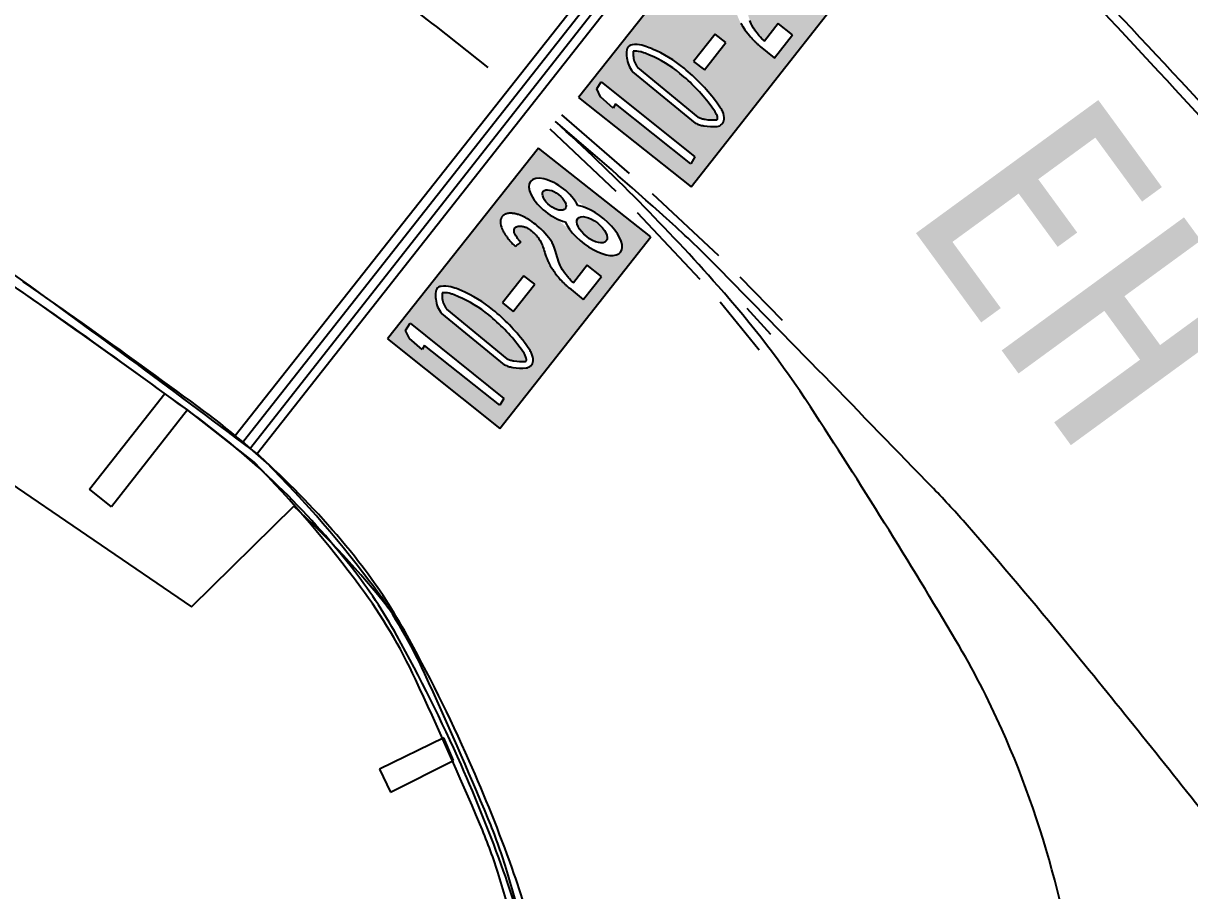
# Model space of a CAD drawing. Header units: millimetres. Extents: x 1358 to 1865, y 706 to 1003.
# Drawn here: x 1771.36 to 1780.82, y 918.16 to 925.2 of the extents above; entities that cross this region are included whole.
import ezdxf
from ezdxf.enums import TextEntityAlignment as Align

# ---------------------------------------------------------------- set-up
doc = ezdxf.new("R2010")
doc.units = ezdxf.units.MM
doc.layers.add('建築', color=7, linetype='Continuous')
doc.styles.add('細明體', font='')
doc.styles.get('細明體').set_extended_font_data('細明體')

msp = doc.modelspace()

# ---------------------------------------------------------------- hatches: boundary and pattern name
at = {"layer": '建築', "ltscale": 1000}
h = msp.add_hatch(color=256, dxfattribs=at)
h.paths.add_polyline_path([(1776.7735, 923.8723), (1777.9977, 925.4285), (1777.0857, 926.146), (1775.8605, 924.5985)])
edge = h.paths.add_edge_path(flags=0)
edge.add_ellipse((1777.2137, 925.7261), major_axis=(0.0891, -0.0701), ratio=0.501182, start_angle=0, end_angle=360)
edge = h.paths.add_edge_path(flags=0)
edge.add_ellipse((1777.5202, 925.4849), major_axis=(0.1159, -0.0912), ratio=0.475938, start_angle=0, end_angle=360)
h.paths.add_polyline_path([(1776.8815, 924.8224), (1777.0555, 925.0435), (1776.9682, 925.1122), (1776.7942, 924.8911)], flags=16)
h.paths.add_polyline_path([(1776.8981, 925.3505), (1776.9041, 925.3551), (1776.9101, 925.3597), (1776.9173, 925.3652), (1776.9208, 925.3679), (1776.9232, 925.3698), (1776.9256, 925.3716), (1776.9292, 925.3743), (1776.9316, 925.3762), (1776.9328, 925.3771), (1776.9376, 925.3808), (1776.94, 925.3826), (1776.9412, 925.3835), (1776.9424, 925.3844), (1776.9422, 925.3862), (1776.9362, 925.3922), (1776.9302, 925.3987), (1776.9257, 925.4039), (1776.9211, 925.4094), (1776.9165, 925.4153), (1776.9118, 925.4215), (1776.9023, 925.4359), (1776.899, 925.4416), (1776.8956, 925.4482), (1776.8939, 925.452), (1776.892, 925.4564), (1776.89, 925.4621), (1776.8875, 925.483), (1776.8883, 925.4872), (1776.8903, 925.4926), (1776.8947, 925.4992), (1776.9005, 925.5053), (1776.9054, 925.5085), (1776.9078, 925.5097), (1776.9128, 925.5117), (1776.9204, 925.5135), (1776.9256, 925.5142), (1776.9308, 925.5145), (1776.9373, 925.5145), (1776.9412, 925.5143), (1776.9452, 925.514), (1776.9505, 925.5134), (1776.9598, 925.5118), (1776.9638, 925.511), (1776.9732, 925.5086), (1776.9786, 925.507), (1776.9841, 925.5052), (1776.991, 925.5019), (1776.9966, 925.4985), (1777.0037, 925.494), (1777.0093, 925.4903), (1777.0136, 925.4874), (1777.0207, 925.4823), (1777.0265, 925.478), (1777.0308, 925.4747), (1777.0351, 925.4712), (1777.0409, 925.4663), (1777.0453, 925.4624), (1777.0497, 925.4584), (1777.0526, 925.4556), (1777.0585, 925.4497), (1777.063, 925.4451), (1777.0675, 925.4401), (1777.0705, 925.4367), (1777.0721, 925.4349), (1777.0782, 925.4274), (1777.0828, 925.4213), (1777.0891, 925.4125), (1777.0987, 925.398), (1777.1019, 925.3925), (1777.1087, 925.3795), (1777.1141, 925.3671), (1777.1179, 925.3572), (1777.1218, 925.3458), (1777.126, 925.3331), (1777.1281, 925.3264), (1777.1323, 925.3128), (1777.1365, 925.2995), (1777.1406, 925.2871), (1777.1465, 925.2701), (1777.1504, 925.2599), (1777.1522, 925.2551), (1777.1541, 925.2505), (1777.1559, 925.246), (1777.1596, 925.2376), (1777.1613, 925.2336), (1777.1631, 925.2297), (1777.1649, 925.2259), (1777.1666, 925.2222), (1777.1701, 925.2152), (1777.1735, 925.2085), (1777.1768, 925.2021), (1777.1818, 925.193), (1777.1884, 925.1816), (1777.1933, 925.1737), (1777.2013, 925.1612), (1777.2108, 925.1472), (1777.2124, 925.145), (1777.2186, 925.1364), (1777.2217, 925.1322), (1777.2356, 925.1144), (1777.2478, 925.0997), (1777.2569, 925.0893), (1777.2629, 925.0826), (1777.2674, 925.0777), (1777.2749, 925.0697), (1777.2808, 925.0635), (1777.2838, 925.0604), (1777.2883, 925.0559), (1777.2927, 925.0514), (1777.2942, 925.0499), (1777.3001, 925.0441), (1777.3045, 925.0399), (1777.3089, 925.0356), (1777.3134, 925.0315), (1777.3178, 925.0274), (1777.3222, 925.0233), (1777.3295, 925.0167), (1777.3324, 925.0141), (1777.3339, 925.0128), (1777.4481, 924.9191), (1777.4494, 924.9192), (1777.4506, 924.9207), (1777.5967, 925.1064), (1777.5967, 925.1069), (1777.4814, 925.1976), (1777.4802, 925.197), (1777.3692, 925.0555), (1777.368, 925.0549), (1777.3665, 925.0564), (1777.365, 925.0578), (1777.3635, 925.0592), (1777.3547, 925.068), (1777.3487, 925.0741), (1777.3368, 925.0868), (1777.3292, 925.0953), (1777.3232, 925.1023), (1777.3186, 925.1078), (1777.3094, 925.1194), (1777.2969, 925.1364), (1777.2922, 925.1433), (1777.2874, 925.1506), (1777.2809, 925.1611), (1777.2676, 925.1854), (1777.2624, 925.1961), (1777.2515, 925.2218), (1777.2395, 925.257), (1777.2216, 925.3191), (1777.2135, 925.3434), (1777.2079, 925.3575), (1777.1958, 925.3821), (1777.1909, 925.3904), (1777.1814, 925.4047), (1777.1675, 925.4227), (1777.1537, 925.4395), (1777.1386, 925.4567), (1777.1237, 925.4727), (1777.1044, 925.4919), (1777.0927, 925.5028), (1777.0752, 925.5181), (1777.0636, 925.5276), (1777.0521, 925.5366), (1777.0307, 925.5522), (1777.0151, 925.5626), (1776.9912, 925.577), (1776.9828, 925.5816), (1776.9716, 925.5874), (1776.9551, 925.5952), (1776.9427, 925.6004), (1776.9372, 925.6025), (1776.9236, 925.6074), (1776.9195, 925.6087), (1776.9182, 925.6091), (1776.9168, 925.6095), (1776.9101, 925.6114), (1776.9087, 925.6118), (1776.9047, 925.6128), (1776.902, 925.6135), (1776.898, 925.6144), (1776.8926, 925.6155), (1776.8913, 925.6157), (1776.8859, 925.6167), (1776.8793, 925.6176), (1776.8753, 925.6181), (1776.8701, 925.6185), (1776.8674, 925.6187), (1776.8635, 925.6189), (1776.8596, 925.6189), (1776.8531, 925.6188), (1776.8492, 925.6186), (1776.8466, 925.6184), (1776.8427, 925.6179), (1776.8376, 925.6172), (1776.8325, 925.6161), (1776.8287, 925.6152), (1776.8249, 925.6141), (1776.8237, 925.6137), (1776.8174, 925.6113), (1776.8149, 925.6102), (1776.8125, 925.609), (1776.81, 925.6077), (1776.8064, 925.6055), (1776.8039, 925.6039), (1776.8003, 925.6013), (1776.798, 925.5993), (1776.7956, 925.5972), (1776.7933, 925.5949), (1776.7921, 925.5936), (1776.7898, 925.5908), (1776.7876, 925.5876), (1776.7844, 925.582), (1776.7823, 925.5774), (1776.7804, 925.5719), (1776.7786, 925.5647), (1776.7773, 925.5535), (1776.7778, 925.5387), (1776.7782, 925.535), (1776.7815, 925.5187), (1776.7858, 925.5048), (1776.7896, 925.4948), (1776.7914, 925.4904), (1776.7932, 925.4864), (1776.7949, 925.4826), (1776.7984, 925.4756), (1776.8001, 925.4724), (1776.8034, 925.4662), (1776.8051, 925.4633), (1776.8067, 925.4604), (1776.81, 925.4549), (1776.8132, 925.4497), (1776.8164, 925.4447), (1776.8196, 925.44), (1776.8228, 925.4354), (1776.8259, 925.4309), (1776.829, 925.4266), (1776.8306, 925.4245), (1776.8337, 925.4204), (1776.8398, 925.4124), (1776.8444, 925.4068), (1776.849, 925.4013), (1776.852, 925.3977), (1776.8596, 925.3891), (1776.8626, 925.3858), (1776.8686, 925.3793), (1776.8701, 925.3777), (1776.8761, 925.3715), (1776.879, 925.3685), (1776.885, 925.3625), (1776.8879, 925.3597), (1776.8938, 925.354), (1776.8967, 925.3512)], flags=16)
h.paths.add_polyline_path([(1776.8037, 924.1169), (1776.7722, 924.061), (1776.1619, 924.5452), (1776.1426, 924.5121), (1776.0392, 924.6021), (1776.0086, 924.6682), (1776.0459, 924.7262)], flags=16)
edge = h.paths.add_edge_path(flags=0)
edge.add_arc((1776.4671, 924.9439), 0.1623, 202.83079, 219.64631)
edge.add_line((1776.3421, 924.8404), (1776.8318, 924.4382))
edge.add_arc((1776.9258, 924.6386), 0.2214, 244.8545, 252.3184)
edge.add_arc((1776.9245, 924.6343), 0.2169, 252.3184, 259.84432)
edge.add_arc((1776.947, 924.7601), 0.3447, 259.84432, 275.44364)
edge.add_arc((1776.9787, 924.4272), 0.0103, 275.44364, 315.03694)
edge.add_arc((1776.9814, 924.4245), 0.00654, 315.03694, 356.54651)
edge.add_arc((1776.9123, 924.4287), 0.0758, 356.54652, 384.52464)
edge.add_arc((1776.8303, 924.3913), 0.1659, 24.52464, 33.4134)
edge.add_arc((1776.0983, 923.9084), 1.0428, 33.4134, 37.38801)
edge.add_arc((1775.7282, 923.6256), 1.5086, 37.38801, 50.75101)
edge.add_arc((1776.0379, 924.0046), 1.0192, 50.75101, 66.89303)
edge.add_arc((1776.0841, 924.113), 0.9013, 66.89303, 70.23511)
edge.add_arc((1776.2937, 924.6964), 0.2814, 70.23511, 75.87849)
edge.add_arc((1776.3243, 924.8178), 0.1562, 75.87849, 96.98858)
edge.add_arc((1776.5754, 924.9536), 0.2708, 175.92472, 185.82586)
edge.add_arc((1776.4627, 924.9421), 0.1575, 185.82586, 202.83079)
edge = h.paths.add_edge_path(flags=16)
edge.add_ellipse((1777.217, 925.7235), major_axis=(-0.1953, 0.1536), ratio=0.474004, start_angle=225.64318, end_angle=494.35682)
edge.add_ellipse((1777.5249, 925.4812), major_axis=(-0.2265, 0.1782), ratio=0.44711, start_angle=400.81078, end_angle=679.18922)
edge = h.paths.add_edge_path(flags=16)
edge.add_arc((1776.4671, 924.9439), 0.216, 202.83079, 219.64631)
edge.add_line((1776.3008, 924.8061), (1776.809, 924.3895))
edge.add_arc((1776.9258, 924.6386), 0.2751, 244.8545, 252.31838)
edge.add_arc((1776.9245, 924.6343), 0.2706, 252.31838, 259.84432)
edge.add_arc((1776.947, 924.7601), 0.3984, 259.84432, 275.44364)
edge.add_arc((1776.9787, 924.4272), 0.064, 275.44364, 315.03694)
edge.add_arc((1776.9814, 924.4245), 0.0603, 315.03694, 356.54652)
edge.add_arc((1776.9123, 924.4287), 0.1295, 356.54652, 384.52464)
edge.add_arc((1776.8303, 924.3913), 0.2196, 24.52464, 33.4134)
edge.add_arc((1776.0983, 923.9084), 1.0965, 33.4134, 37.38801)
edge.add_arc((1775.7282, 923.6256), 1.5623, 37.38801, 50.75101)
edge.add_arc((1776.0379, 924.0046), 1.0729, 50.75101, 66.89303)
edge.add_arc((1776.0841, 924.113), 0.9551, 66.89303, 70.23511)
edge.add_arc((1776.2937, 924.6964), 0.3351, 70.23511, 75.87849)
edge.add_arc((1776.3243, 924.8178), 0.2099, 75.87849, 97.93615)
edge.add_arc((1776.3026, 924.9735), 0.0527, 97.93615, 142.81497)
edge.add_arc((1776.2936, 924.9803), 0.0415, 142.81497, 174.59099)
edge.add_arc((1776.5754, 924.9536), 0.3245, 174.59099, 185.82586)
edge.add_arc((1776.4627, 924.9421), 0.2112, 185.82586, 202.83079)
h = msp.add_hatch(color=256, dxfattribs=at)
h.paths.add_polyline_path([(1775.2238, 921.9122), (1776.448, 923.4684), (1775.536, 924.186), (1774.3108, 922.6385)])
edge = h.paths.add_edge_path(flags=0)
edge.add_ellipse((1775.664, 923.766), major_axis=(0.0891, -0.0701), ratio=0.501182, start_angle=0, end_angle=360)
edge = h.paths.add_edge_path(flags=0)
edge.add_ellipse((1775.9705, 923.5248), major_axis=(0.1159, -0.0912), ratio=0.475938, start_angle=0, end_angle=360)
h.paths.add_polyline_path([(1775.3318, 922.8623), (1775.5058, 923.0834), (1775.4185, 923.1521), (1775.2445, 922.931)], flags=16)
h.paths.add_polyline_path([(1775.3484, 923.3904), (1775.3544, 923.395), (1775.3604, 923.3996), (1775.3676, 923.4051), (1775.3711, 923.4079), (1775.3735, 923.4097), (1775.3759, 923.4115), (1775.3795, 923.4143), (1775.3819, 923.4161), (1775.3831, 923.417), (1775.3879, 923.4207), (1775.3903, 923.4225), (1775.3915, 923.4234), (1775.3927, 923.4244), (1775.3925, 923.4261), (1775.3865, 923.4321), (1775.3805, 923.4386), (1775.376, 923.4438), (1775.3714, 923.4494), (1775.3668, 923.4552), (1775.3621, 923.4615), (1775.3526, 923.4759), (1775.3493, 923.4816), (1775.3459, 923.4881), (1775.3442, 923.4919), (1775.3423, 923.4963), (1775.3403, 923.502), (1775.3378, 923.5229), (1775.3386, 923.5272), (1775.3406, 923.5325), (1775.345, 923.5391), (1775.3508, 923.5452), (1775.3557, 923.5484), (1775.3581, 923.5497), (1775.3631, 923.5516), (1775.3707, 923.5534), (1775.3759, 923.5541), (1775.3811, 923.5545), (1775.3876, 923.5545), (1775.3915, 923.5543), (1775.3955, 923.5539), (1775.4008, 923.5533), (1775.4101, 923.5517), (1775.4141, 923.5509), (1775.4235, 923.5485), (1775.4289, 923.5469), (1775.4344, 923.5451), (1775.4413, 923.5418), (1775.4469, 923.5384), (1775.454, 923.534), (1775.4596, 923.5302), (1775.4639, 923.5273), (1775.471, 923.5222), (1775.4768, 923.518), (1775.4811, 923.5146), (1775.4854, 923.5111), (1775.4912, 923.5062), (1775.4956, 923.5024), (1775.5, 923.4983), (1775.5029, 923.4955), (1775.5088, 923.4897), (1775.5133, 923.485), (1775.5178, 923.4801), (1775.5208, 923.4766), (1775.5224, 923.4749), (1775.5285, 923.4674), (1775.5331, 923.4613), (1775.5394, 923.4524), (1775.549, 923.4379), (1775.5522, 923.4325), (1775.559, 923.4194), (1775.5644, 923.407), (1775.5682, 923.3971), (1775.5721, 923.3857), (1775.5763, 923.373), (1775.5784, 923.3664), (1775.5826, 923.3528), (1775.5868, 923.3395), (1775.5909, 923.327), (1775.5968, 923.31), (1775.6007, 923.2998), (1775.6025, 923.295), (1775.6044, 923.2904), (1775.6062, 923.286), (1775.6099, 923.2775), (1775.6116, 923.2735), (1775.6134, 923.2696), (1775.6152, 923.2658), (1775.6169, 923.2622), (1775.6204, 923.2551), (1775.6238, 923.2484), (1775.6271, 923.242), (1775.6321, 923.2329), (1775.6387, 923.2216), (1775.6436, 923.2136), (1775.6516, 923.2011), (1775.6611, 923.1872), (1775.6627, 923.1849), (1775.6689, 923.1763), (1775.672, 923.1721), (1775.6859, 923.1543), (1775.6981, 923.1397), (1775.7072, 923.1292), (1775.7132, 923.1225), (1775.7177, 923.1176), (1775.7252, 923.1096), (1775.7311, 923.1034), (1775.7341, 923.1003), (1775.7386, 923.0958), (1775.743, 923.0913), (1775.7445, 923.0899), (1775.7504, 923.0841), (1775.7548, 923.0798), (1775.7592, 923.0756), (1775.7637, 923.0714), (1775.7681, 923.0673), (1775.7725, 923.0633), (1775.7798, 923.0566), (1775.7827, 923.054), (1775.7842, 923.0527), (1775.8984, 922.9591), (1775.8997, 922.9592), (1775.9009, 922.9606), (1776.047, 923.1464), (1776.047, 923.1468), (1775.9317, 923.2375), (1775.9305, 923.2369), (1775.8195, 923.0954), (1775.8183, 923.0949), (1775.8168, 923.0963), (1775.8153, 923.0977), (1775.8138, 923.0991), (1775.805, 923.1079), (1775.799, 923.114), (1775.7871, 923.1268), (1775.7795, 923.1352), (1775.7735, 923.1423), (1775.7689, 923.1478), (1775.7597, 923.1593), (1775.7472, 923.1763), (1775.7425, 923.1833), (1775.7377, 923.1906), (1775.7312, 923.201), (1775.7179, 923.2253), (1775.7127, 923.236), (1775.7018, 923.2617), (1775.6898, 923.2969), (1775.6719, 923.359), (1775.6638, 923.3833), (1775.6582, 923.3974), (1775.6461, 923.422), (1775.6412, 923.4303), (1775.6317, 923.4446), (1775.6178, 923.4626), (1775.604, 923.4794), (1775.5889, 923.4967), (1775.574, 923.5127), (1775.5547, 923.5318), (1775.543, 923.5427), (1775.5255, 923.558), (1775.5139, 923.5676), (1775.5024, 923.5766), (1775.481, 923.5921), (1775.4654, 923.6025), (1775.4415, 923.6169), (1775.4331, 923.6215), (1775.4219, 923.6273), (1775.4054, 923.6351), (1775.393, 923.6403), (1775.3875, 923.6425), (1775.3739, 923.6473), (1775.3698, 923.6486), (1775.3685, 923.649), (1775.3671, 923.6494), (1775.3604, 923.6514), (1775.359, 923.6517), (1775.355, 923.6528), (1775.3523, 923.6534), (1775.3483, 923.6543), (1775.3429, 923.6554), (1775.3416, 923.6557), (1775.3362, 923.6566), (1775.3296, 923.6575), (1775.3256, 923.658), (1775.3204, 923.6585), (1775.3177, 923.6586), (1775.3138, 923.6588), (1775.3099, 923.6589), (1775.3034, 923.6587), (1775.2995, 923.6585), (1775.2969, 923.6583), (1775.293, 923.6579), (1775.2879, 923.6571), (1775.2828, 923.6561), (1775.279, 923.6551), (1775.2752, 923.654), (1775.274, 923.6536), (1775.2677, 923.6512), (1775.2652, 923.6501), (1775.2628, 923.6489), (1775.2603, 923.6476), (1775.2567, 923.6455), (1775.2542, 923.6439), (1775.2506, 923.6412), (1775.2483, 923.6393), (1775.2459, 923.6371), (1775.2436, 923.6348), (1775.2424, 923.6336), (1775.2401, 923.6307), (1775.2379, 923.6275), (1775.2347, 923.6219), (1775.2326, 923.6173), (1775.2307, 923.6118), (1775.2289, 923.6046), (1775.2276, 923.5935), (1775.2281, 923.5786), (1775.2285, 923.5749), (1775.2318, 923.5587), (1775.2361, 923.5447), (1775.2399, 923.5347), (1775.2417, 923.5304), (1775.2435, 923.5264), (1775.2452, 923.5226), (1775.2487, 923.5156), (1775.2504, 923.5123), (1775.2537, 923.5061), (1775.2554, 923.5032), (1775.257, 923.5003), (1775.2603, 923.4949), (1775.2635, 923.4897), (1775.2667, 923.4847), (1775.2699, 923.4799), (1775.2731, 923.4753), (1775.2762, 923.4708), (1775.2793, 923.4665), (1775.2809, 923.4644), (1775.284, 923.4603), (1775.2901, 923.4524), (1775.2947, 923.4467), (1775.2993, 923.4412), (1775.3023, 923.4376), (1775.3099, 923.429), (1775.3129, 923.4257), (1775.3189, 923.4192), (1775.3204, 923.4176), (1775.3264, 923.4114), (1775.3293, 923.4084), (1775.3353, 923.4025), (1775.3382, 923.3996), (1775.3441, 923.3939), (1775.347, 923.3912)], flags=16)
h.paths.add_polyline_path([(1775.254, 922.1568), (1775.2225, 922.101), (1774.6122, 922.5851), (1774.5929, 922.552), (1774.4895, 922.642), (1774.4589, 922.7081), (1774.4962, 922.7661)], flags=16)
edge = h.paths.add_edge_path(flags=0)
edge.add_arc((1774.9174, 922.9839), 0.1623, 202.83079, 219.64631)
edge.add_line((1774.7924, 922.8803), (1775.2821, 922.4781))
edge.add_arc((1775.3761, 922.6785), 0.2214, 244.8545, 252.3184)
edge.add_arc((1775.3748, 922.6742), 0.2169, 252.3184, 259.84432)
edge.add_arc((1775.3973, 922.8), 0.3447, 259.84432, 275.44364)
edge.add_arc((1775.429, 922.4671), 0.0103, 275.44364, 315.03694)
edge.add_arc((1775.4317, 922.4645), 0.00654, 315.03694, 356.54651)
edge.add_arc((1775.3626, 922.4686), 0.0758, 356.54652, 384.52464)
edge.add_arc((1775.2806, 922.4312), 0.1659, 24.52464, 33.4134)
edge.add_arc((1774.5486, 921.9483), 1.0428, 33.4134, 37.38801)
edge.add_arc((1774.1785, 921.6655), 1.5086, 37.38801, 50.75101)
edge.add_arc((1774.4882, 922.0445), 1.0192, 50.75101, 66.89303)
edge.add_arc((1774.5344, 922.1529), 0.9013, 66.89303, 70.23511)
edge.add_arc((1774.744, 922.7363), 0.2814, 70.23511, 75.87849)
edge.add_arc((1774.7746, 922.8577), 0.1562, 75.87849, 96.98858)
edge.add_arc((1775.0257, 922.9935), 0.2708, 175.92472, 185.82586)
edge.add_arc((1774.913, 922.982), 0.1575, 185.82586, 202.83079)
edge = h.paths.add_edge_path(flags=16)
edge.add_ellipse((1775.6673, 923.7634), major_axis=(-0.1953, 0.1536), ratio=0.474004, start_angle=225.64318, end_angle=494.35682)
edge.add_ellipse((1775.9752, 923.5212), major_axis=(-0.2265, 0.1782), ratio=0.44711, start_angle=400.81078, end_angle=679.18922)
edge = h.paths.add_edge_path(flags=16)
edge.add_arc((1774.9174, 922.9839), 0.216, 202.83079, 219.64631)
edge.add_line((1774.7511, 922.8461), (1775.2593, 922.4295))
edge.add_arc((1775.3761, 922.6785), 0.2751, 244.8545, 252.31838)
edge.add_arc((1775.3748, 922.6742), 0.2706, 252.31838, 259.84432)
edge.add_arc((1775.3973, 922.8), 0.3984, 259.84432, 275.44364)
edge.add_arc((1775.429, 922.4671), 0.064, 275.44364, 315.03694)
edge.add_arc((1775.4317, 922.4645), 0.0603, 315.03694, 356.54652)
edge.add_arc((1775.3626, 922.4686), 0.1295, 356.54652, 384.52464)
edge.add_arc((1775.2806, 922.4312), 0.2196, 24.52464, 33.4134)
edge.add_arc((1774.5486, 921.9483), 1.0965, 33.4134, 37.38801)
edge.add_arc((1774.1785, 921.6655), 1.5623, 37.38801, 50.75101)
edge.add_arc((1774.4882, 922.0445), 1.0729, 50.75101, 66.89303)
edge.add_arc((1774.5344, 922.1529), 0.9551, 66.89303, 70.23511)
edge.add_arc((1774.744, 922.7363), 0.3351, 70.23511, 75.87849)
edge.add_arc((1774.7746, 922.8577), 0.2099, 75.87849, 97.93615)
edge.add_arc((1774.7529, 923.0134), 0.0527, 97.93615, 142.81497)
edge.add_arc((1774.7439, 923.0202), 0.0415, 142.81497, 174.59099)
edge.add_arc((1775.0257, 922.9935), 0.3245, 174.59099, 185.82586)
edge.add_arc((1774.913, 922.982), 0.2112, 185.82586, 202.83079)

# ---------------------------------------------------------------- linework, layer by layer
for p, q in [((1773.0756, 921.8544, -0.309), (1777.5739, 927.5598, -0.309)), ((1773.1425, 921.809, -0.309), (1777.6294, 927.5125, -0.309)), ((1773.204, 921.7575, -0.309), (1777.686, 927.4712, -0.309)), ((1773.2536, 921.7094, -0.309), (1777.7468, 927.4207, -0.309)), ((1777.0857, 926.146, -0.309), (1775.8605, 924.5985, -0.309)), ((1776.7735, 923.8723, -0.309), (1777.9977, 925.4285, -0.309)), ((1775.1281, 924.8422, -0.309), (1774.7083, 925.1742, -0.309)), ((1777.1768, 925.2021, -0.309), (1777.1818, 925.193, -0.309)), ((1777.1818, 925.193, -0.309), (1777.1884, 925.1816, -0.309)), ((1777.1884, 925.1816, -0.309), (1777.1933, 925.1737, -0.309)), ((1777.1933, 925.1737, -0.309), (1777.2013, 925.1612, -0.309)), ((1777.2624, 925.1961, -0.309), (1777.2515, 925.2218, -0.309)), ((1777.2676, 925.1854, -0.309), (1777.2624, 925.1961, -0.309)), ((1777.2809, 925.1611, -0.309), (1777.2676, 925.1854, -0.309)), ((1777.4802, 925.197, -0.309), (1777.3692, 925.0555, -0.309)), ((1777.4814, 925.1976, -0.309), (1777.4802, 925.197, -0.309)), ((1777.5967, 925.1069, -0.309), (1777.4814, 925.1976, -0.309)), ((1765.9204, 925.1061, -0.309), (1772.7221, 920.4642, -0.309)), ((1776.9682, 925.1122, -0.309), (1776.7942, 924.8911, -0.309)), ((1777.0555, 925.0435, -0.309), (1776.9682, 925.1122, -0.309)), ((1777.2013, 925.1612, -0.309), (1777.2108, 925.1472, -0.309)), ((1777.2108, 925.1472, -0.309), (1777.2124, 925.145, -0.309)), ((1777.2124, 925.145, -0.309), (1777.2186, 925.1364, -0.309)), ((1777.2186, 925.1364, -0.309), (1777.2217, 925.1322, -0.309)), ((1777.2217, 925.1322, -0.309), (1777.2356, 925.1144, -0.309)), ((1777.2356, 925.1144, -0.309), (1777.2478, 925.0997, -0.309)), ((1777.2478, 925.0997, -0.309), (1777.2569, 925.0893, -0.309)), ((1777.2569, 925.0893, -0.309), (1777.2629, 925.0826, -0.309)), ((1777.2629, 925.0826, -0.309), (1777.2674, 925.0777, -0.309)), ((1777.2674, 925.0777, -0.309), (1777.2749, 925.0697, -0.309)), ((1777.2874, 925.1506, -0.309), (1777.2809, 925.1611, -0.309)), ((1777.2922, 925.1433, -0.309), (1777.2874, 925.1506, -0.309)), ((1777.2969, 925.1364, -0.309), (1777.2922, 925.1433, -0.309)), ((1777.3094, 925.1194, -0.309), (1777.2969, 925.1364, -0.309)), ((1777.3186, 925.1078, -0.309), (1777.3094, 925.1194, -0.309)), ((1777.3232, 925.1023, -0.309), (1777.3186, 925.1078, -0.309)), ((1777.3292, 925.0953, -0.309), (1777.3232, 925.1023, -0.309)), ((1777.3368, 925.0868, -0.309), (1777.3292, 925.0953, -0.309)), ((1777.3487, 925.0741, -0.309), (1777.3368, 925.0868, -0.309)), ((1777.4506, 924.9207, -0.309), (1777.5967, 925.1064, -0.309)), ((1777.5967, 925.1064, -0.309), (1777.5967, 925.1069, -0.309)), ((1776.8815, 924.8224, -0.309), (1777.0555, 925.0435, -0.309)), ((1777.2749, 925.0697, -0.309), (1777.2808, 925.0635, -0.309)), ((1777.2808, 925.0635, -0.309), (1777.2838, 925.0604, -0.309)), ((1777.2838, 925.0604, -0.309), (1777.2883, 925.0559, -0.309)), ((1777.2883, 925.0559, -0.309), (1777.2927, 925.0514, -0.309)), ((1777.2927, 925.0514, -0.309), (1777.2942, 925.0499, -0.309)), ((1777.2942, 925.0499, -0.309), (1777.3001, 925.0441, -0.309)), ((1777.3001, 925.0441, -0.309), (1777.3045, 925.0399, -0.309)), ((1777.3045, 925.0399, -0.309), (1777.3089, 925.0356, -0.309)), ((1777.3089, 925.0356, -0.309), (1777.3134, 925.0315, -0.309)), ((1777.3134, 925.0315, -0.309), (1777.3178, 925.0274, -0.309)), ((1777.3178, 925.0274, -0.309), (1777.3222, 925.0233, -0.309)), ((1777.3222, 925.0233, -0.309), (1777.3295, 925.0167, -0.309)), ((1777.3295, 925.0167, -0.309), (1777.3324, 925.0141, -0.309)), ((1777.3324, 925.0141, -0.309), (1777.3339, 925.0128, -0.309)), ((1777.3339, 925.0128, -0.309), (1777.4481, 924.9191, -0.309)), ((1777.3547, 925.068, -0.309), (1777.3487, 925.0741, -0.309)), ((1777.3635, 925.0592, -0.309), (1777.3547, 925.068, -0.309)), ((1777.365, 925.0578, -0.309), (1777.3635, 925.0592, -0.309)), ((1777.3665, 925.0564, -0.309), (1777.365, 925.0578, -0.309)), ((1777.368, 925.0549, -0.309), (1777.3665, 925.0564, -0.309)), ((1777.3692, 925.0555, -0.309), (1777.368, 925.0549, -0.309)), ((1776.7942, 924.8911, -0.309), (1776.8815, 924.8224, -0.309)), ((1777.4481, 924.9191, -0.309), (1777.4494, 924.9192, -0.309)), ((1777.4494, 924.9192, -0.309), (1777.4506, 924.9207, -0.309)), ((1776.809, 924.3895, -0.309), (1776.3008, 924.8061, -0.309)), ((1776.8318, 924.4382, -0.309), (1776.3421, 924.8404, -0.309)), ((1776.0086, 924.6682, -0.309), (1776.0459, 924.7262, -0.309)), ((1776.0459, 924.7262, -0.309), (1776.8037, 924.1169, -0.309)), ((1776.0392, 924.6021, -0.309), (1776.0086, 924.6682, -0.309)), ((1775.8605, 924.5985, -0.309), (1776.7735, 923.8723, -0.309)), ((1776.1426, 924.5121, -0.309), (1776.0392, 924.6021, -0.309)), ((1776.1619, 924.5452, -0.309), (1776.1426, 924.5121, -0.309)), ((1776.7722, 924.061, -0.309), (1776.1619, 924.5452, -0.309)), ((1776.2751, 923.9803, -0.309), (1775.7243, 924.4565, -0.309)), ((1775.6296, 924.3445, -0.309), (1776.1634, 923.8384, -0.309)), ((1775.536, 924.186, -0.309), (1774.3108, 922.6385, -0.309)), ((1776.448, 923.4684, -0.309), (1775.536, 924.186, -0.309)), ((1776.8037, 924.1169, -0.309), (1776.7722, 924.061, -0.309)), ((1776.4584, 923.8185, -0.309), (1776.9959, 923.3171, -0.309)), ((1775.2879, 923.6571, -0.309), (1775.2828, 923.6561, -0.309)), ((1775.293, 923.6579, -0.309), (1775.2879, 923.6571, -0.309)), ((1775.2969, 923.6583, -0.309), (1775.293, 923.6579, -0.309)), ((1775.2995, 923.6585, -0.309), (1775.2969, 923.6583, -0.309)), ((1775.3034, 923.6587, -0.309), (1775.2995, 923.6585, -0.309)), ((1775.3099, 923.6589, -0.309), (1775.3034, 923.6587, -0.309)), ((1775.3138, 923.6588, -0.309), (1775.3099, 923.6589, -0.309)), ((1775.3177, 923.6586, -0.309), (1775.3138, 923.6588, -0.309)), ((1775.3204, 923.6585, -0.309), (1775.3177, 923.6586, -0.309)), ((1775.3256, 923.658, -0.309), (1775.3204, 923.6585, -0.309)), ((1775.3296, 923.6575, -0.309), (1775.3256, 923.658, -0.309)), ((1775.3362, 923.6566, -0.309), (1775.3296, 923.6575, -0.309)), ((1776.337, 923.6641, -0.309), (1776.8444, 923.1244, -0.309)), ((1775.2289, 923.6046, -0.309), (1775.2276, 923.5935, -0.309)), ((1775.2276, 923.5935, -0.309), (1775.2281, 923.5786, -0.309)), ((1775.2281, 923.5786, -0.309), (1775.2285, 923.5749, -0.309)), ((1775.2285, 923.5749, -0.309), (1775.2318, 923.5587, -0.309)), ((1775.2307, 923.6118, -0.309), (1775.2289, 923.6046, -0.309)), ((1775.2326, 923.6173, -0.309), (1775.2307, 923.6118, -0.309)), ((1775.2347, 923.6219, -0.309), (1775.2326, 923.6173, -0.309)), ((1775.2379, 923.6275, -0.309), (1775.2347, 923.6219, -0.309)), ((1775.2401, 923.6307, -0.309), (1775.2379, 923.6275, -0.309)), ((1775.2424, 923.6336, -0.309), (1775.2401, 923.6307, -0.309)), ((1775.2436, 923.6348, -0.309), (1775.2424, 923.6336, -0.309)), ((1775.2459, 923.6371, -0.309), (1775.2436, 923.6348, -0.309)), ((1775.2483, 923.6393, -0.309), (1775.2459, 923.6371, -0.309)), ((1775.2506, 923.6412, -0.309), (1775.2483, 923.6393, -0.309)), ((1775.2542, 923.6439, -0.309), (1775.2506, 923.6412, -0.309)), ((1775.2567, 923.6455, -0.309), (1775.2542, 923.6439, -0.309)), ((1775.2603, 923.6476, -0.309), (1775.2567, 923.6455, -0.309)), ((1775.2628, 923.6489, -0.309), (1775.2603, 923.6476, -0.309)), ((1775.2652, 923.6501, -0.309), (1775.2628, 923.6489, -0.309)), ((1775.2677, 923.6512, -0.309), (1775.2652, 923.6501, -0.309)), ((1775.274, 923.6536, -0.309), (1775.2677, 923.6512, -0.309)), ((1775.2752, 923.654, -0.309), (1775.274, 923.6536, -0.309)), ((1775.279, 923.6551, -0.309), (1775.2752, 923.654, -0.309)), ((1775.2828, 923.6561, -0.309), (1775.279, 923.6551, -0.309)), ((1775.3416, 923.6557, -0.309), (1775.3362, 923.6566, -0.309)), ((1775.3429, 923.6554, -0.309), (1775.3416, 923.6557, -0.309)), ((1775.3483, 923.6543, -0.309), (1775.3429, 923.6554, -0.309)), ((1775.3523, 923.6534, -0.309), (1775.3483, 923.6543, -0.309)), ((1775.355, 923.6528, -0.309), (1775.3523, 923.6534, -0.309)), ((1775.359, 923.6517, -0.309), (1775.355, 923.6528, -0.309)), ((1775.3604, 923.6514, -0.309), (1775.359, 923.6517, -0.309)), ((1775.3671, 923.6494, -0.309), (1775.3604, 923.6514, -0.309)), ((1775.3685, 923.649, -0.309), (1775.3671, 923.6494, -0.309)), ((1775.3698, 923.6486, -0.309), (1775.3685, 923.649, -0.309)), ((1775.3739, 923.6473, -0.309), (1775.3698, 923.6486, -0.309)), ((1775.3875, 923.6425, -0.309), (1775.3739, 923.6473, -0.309)), ((1775.393, 923.6403, -0.309), (1775.3875, 923.6425, -0.309)), ((1775.4054, 923.6351, -0.309), (1775.393, 923.6403, -0.309)), ((1775.4219, 923.6273, -0.309), (1775.4054, 923.6351, -0.309)), ((1775.4331, 923.6215, -0.309), (1775.4219, 923.6273, -0.309)), ((1775.4415, 923.6169, -0.309), (1775.4331, 923.6215, -0.309)), ((1775.4654, 923.6025, -0.309), (1775.4415, 923.6169, -0.309)), ((1775.481, 923.5921, -0.309), (1775.4654, 923.6025, -0.309)), ((1775.5024, 923.5766, -0.309), (1775.481, 923.5921, -0.309)), ((1775.5139, 923.5676, -0.309), (1775.5024, 923.5766, -0.309)), ((1775.5255, 923.558, -0.309), (1775.5139, 923.5676, -0.309)), ((1775.2238, 921.9122, -0.309), (1776.448, 923.4684, -0.309)), ((1775.2318, 923.5587, -0.309), (1775.2361, 923.5447, -0.309)), ((1775.2361, 923.5447, -0.309), (1775.2399, 923.5347, -0.309)), ((1775.2399, 923.5347, -0.309), (1775.2417, 923.5304, -0.309)), ((1775.2417, 923.5304, -0.309), (1775.2435, 923.5264, -0.309)), ((1775.2435, 923.5264, -0.309), (1775.2452, 923.5226, -0.309)), ((1775.2452, 923.5226, -0.309), (1775.2487, 923.5156, -0.309)), ((1775.2487, 923.5156, -0.309), (1775.2504, 923.5123, -0.309)), ((1775.2504, 923.5123, -0.309), (1775.2537, 923.5061, -0.309)), ((1775.2537, 923.5061, -0.309), (1775.2554, 923.5032, -0.309)), ((1775.2554, 923.5032, -0.309), (1775.257, 923.5003, -0.309)), ((1775.257, 923.5003, -0.309), (1775.2603, 923.4949, -0.309)), ((1775.2603, 923.4949, -0.309), (1775.2635, 923.4897, -0.309)), ((1775.2635, 923.4897, -0.309), (1775.2667, 923.4847, -0.309)), ((1775.2667, 923.4847, -0.309), (1775.2699, 923.4799, -0.309)), ((1775.2699, 923.4799, -0.309), (1775.2731, 923.4753, -0.309)), ((1775.2731, 923.4753, -0.309), (1775.2762, 923.4708, -0.309)), ((1775.2762, 923.4708, -0.309), (1775.2793, 923.4665, -0.309)), ((1775.3378, 923.5229, -0.309), (1775.3386, 923.5272, -0.309)), ((1775.3403, 923.502, -0.309), (1775.3378, 923.5229, -0.309)), ((1775.3386, 923.5272, -0.309), (1775.3406, 923.5325, -0.309)), ((1775.3423, 923.4963, -0.309), (1775.3403, 923.502, -0.309)), ((1775.3406, 923.5325, -0.309), (1775.345, 923.5391, -0.309)), ((1775.3442, 923.4919, -0.309), (1775.3423, 923.4963, -0.309)), ((1775.3459, 923.4881, -0.309), (1775.3442, 923.4919, -0.309)), ((1775.345, 923.5391, -0.309), (1775.3508, 923.5452, -0.309)), ((1775.3493, 923.4816, -0.309), (1775.3459, 923.4881, -0.309)), ((1775.3526, 923.4759, -0.309), (1775.3493, 923.4816, -0.309)), ((1775.3508, 923.5452, -0.309), (1775.3557, 923.5484, -0.309)), ((1775.3621, 923.4615, -0.309), (1775.3526, 923.4759, -0.309)), ((1775.3557, 923.5484, -0.309), (1775.3581, 923.5497, -0.309)), ((1775.3581, 923.5497, -0.309), (1775.3631, 923.5516, -0.309)), ((1775.3631, 923.5516, -0.309), (1775.3707, 923.5534, -0.309)), ((1775.3707, 923.5534, -0.309), (1775.3759, 923.5541, -0.309)), ((1775.3759, 923.5541, -0.309), (1775.3811, 923.5545, -0.309)), ((1775.3811, 923.5545, -0.309), (1775.3876, 923.5545, -0.309)), ((1775.3876, 923.5545, -0.309), (1775.3915, 923.5543, -0.309)), ((1775.3915, 923.5543, -0.309), (1775.3955, 923.5539, -0.309)), ((1775.3955, 923.5539, -0.309), (1775.4008, 923.5533, -0.309)), ((1775.4008, 923.5533, -0.309), (1775.4101, 923.5517, -0.309)), ((1775.4101, 923.5517, -0.309), (1775.4141, 923.5509, -0.309)), ((1775.4141, 923.5509, -0.309), (1775.4235, 923.5485, -0.309)), ((1775.4235, 923.5485, -0.309), (1775.4289, 923.5469, -0.309)), ((1775.4289, 923.5469, -0.309), (1775.4344, 923.5451, -0.309)), ((1775.4344, 923.5451, -0.309), (1775.4413, 923.5418, -0.309)), ((1775.4413, 923.5418, -0.309), (1775.4469, 923.5384, -0.309)), ((1775.4469, 923.5384, -0.309), (1775.454, 923.534, -0.309)), ((1775.454, 923.534, -0.309), (1775.4596, 923.5302, -0.309)), ((1775.4596, 923.5302, -0.309), (1775.4639, 923.5273, -0.309)), ((1775.4639, 923.5273, -0.309), (1775.471, 923.5222, -0.309)), ((1775.471, 923.5222, -0.309), (1775.4768, 923.518, -0.309)), ((1775.4768, 923.518, -0.309), (1775.4811, 923.5146, -0.309)), ((1775.4811, 923.5146, -0.309), (1775.4854, 923.5111, -0.309)), ((1775.4854, 923.5111, -0.309), (1775.4912, 923.5062, -0.309)), ((1775.4912, 923.5062, -0.309), (1775.4956, 923.5024, -0.309)), ((1775.4956, 923.5024, -0.309), (1775.5, 923.4983, -0.309)), ((1775.5, 923.4983, -0.309), (1775.5029, 923.4955, -0.309)), ((1775.5029, 923.4955, -0.309), (1775.5088, 923.4897, -0.309)), ((1775.5088, 923.4897, -0.309), (1775.5133, 923.485, -0.309)), ((1775.5133, 923.485, -0.309), (1775.5178, 923.4801, -0.309)), ((1775.5178, 923.4801, -0.309), (1775.5208, 923.4766, -0.309)), ((1775.5208, 923.4766, -0.309), (1775.5224, 923.4749, -0.309)), ((1775.5224, 923.4749, -0.309), (1775.5285, 923.4674, -0.309)), ((1775.543, 923.5427, -0.309), (1775.5255, 923.558, -0.309)), ((1775.5547, 923.5318, -0.309), (1775.543, 923.5427, -0.309)), ((1775.574, 923.5127, -0.309), (1775.5547, 923.5318, -0.309)), ((1775.5889, 923.4967, -0.309), (1775.574, 923.5127, -0.309)), ((1775.604, 923.4794, -0.309), (1775.5889, 923.4967, -0.309)), ((1775.6178, 923.4626, -0.309), (1775.604, 923.4794, -0.309)), ((1775.2793, 923.4665, -0.309), (1775.2809, 923.4644, -0.309)), ((1775.2809, 923.4644, -0.309), (1775.284, 923.4603, -0.309)), ((1775.284, 923.4603, -0.309), (1775.2901, 923.4524, -0.309)), ((1775.2901, 923.4524, -0.309), (1775.2947, 923.4467, -0.309)), ((1775.2947, 923.4467, -0.309), (1775.2993, 923.4412, -0.309)), ((1775.2993, 923.4412, -0.309), (1775.3023, 923.4376, -0.309)), ((1775.3023, 923.4376, -0.309), (1775.3099, 923.429, -0.309)), ((1775.3099, 923.429, -0.309), (1775.3129, 923.4257, -0.309)), ((1775.3129, 923.4257, -0.309), (1775.3189, 923.4192, -0.309)), ((1775.3189, 923.4192, -0.309), (1775.3204, 923.4176, -0.309)), ((1775.3204, 923.4176, -0.309), (1775.3264, 923.4114, -0.309)), ((1775.3264, 923.4114, -0.309), (1775.3293, 923.4084, -0.309)), ((1775.3293, 923.4084, -0.309), (1775.3353, 923.4025, -0.309)), ((1775.3353, 923.4025, -0.309), (1775.3382, 923.3996, -0.309)), ((1775.3382, 923.3996, -0.309), (1775.3441, 923.3939, -0.309)), ((1775.3441, 923.3939, -0.309), (1775.347, 923.3912, -0.309)), ((1775.347, 923.3912, -0.309), (1775.3484, 923.3904, -0.309)), ((1775.3484, 923.3904, -0.309), (1775.3544, 923.395, -0.309)), ((1775.3484, 923.3904, -0.309), (1775.3484, 923.3904, -0.309)), ((1775.3544, 923.395, -0.309), (1775.3604, 923.3996, -0.309)), ((1775.3604, 923.3996, -0.309), (1775.3676, 923.4051, -0.309)), ((1775.3668, 923.4552, -0.309), (1775.3621, 923.4615, -0.309)), ((1775.3714, 923.4494, -0.309), (1775.3668, 923.4552, -0.309)), ((1775.3676, 923.4051, -0.309), (1775.3711, 923.4079, -0.309)), ((1775.3711, 923.4079, -0.309), (1775.3735, 923.4097, -0.309)), ((1775.376, 923.4438, -0.309), (1775.3714, 923.4494, -0.309)), ((1775.3735, 923.4097, -0.309), (1775.3759, 923.4115, -0.309)), ((1775.3759, 923.4115, -0.309), (1775.3795, 923.4143, -0.309)), ((1775.3805, 923.4386, -0.309), (1775.376, 923.4438, -0.309)), ((1775.3795, 923.4143, -0.309), (1775.3819, 923.4161, -0.309)), ((1775.3865, 923.4321, -0.309), (1775.3805, 923.4386, -0.309)), ((1775.3819, 923.4161, -0.309), (1775.3831, 923.417, -0.309)), ((1775.3831, 923.417, -0.309), (1775.3879, 923.4207, -0.309)), ((1775.3925, 923.4261, -0.309), (1775.3865, 923.4321, -0.309)), ((1775.3879, 923.4207, -0.309), (1775.3903, 923.4225, -0.309)), ((1775.3903, 923.4225, -0.309), (1775.3915, 923.4234, -0.309)), ((1775.3915, 923.4234, -0.309), (1775.3927, 923.4244, -0.309)), ((1775.3927, 923.4244, -0.309), (1775.3925, 923.4261, -0.309)), ((1775.5285, 923.4674, -0.309), (1775.5331, 923.4613, -0.309)), ((1775.5331, 923.4613, -0.309), (1775.5394, 923.4524, -0.309)), ((1775.5394, 923.4524, -0.309), (1775.549, 923.4379, -0.309)), ((1775.549, 923.4379, -0.309), (1775.5522, 923.4325, -0.309)), ((1775.5522, 923.4325, -0.309), (1775.559, 923.4194, -0.309)), ((1775.559, 923.4194, -0.309), (1775.5644, 923.407, -0.309)), ((1775.5644, 923.407, -0.309), (1775.5682, 923.3971, -0.309)), ((1775.5682, 923.3971, -0.309), (1775.5721, 923.3857, -0.309)), ((1775.5721, 923.3857, -0.309), (1775.5763, 923.373, -0.309)), ((1775.5763, 923.373, -0.309), (1775.5784, 923.3664, -0.309)), ((1775.6317, 923.4446, -0.309), (1775.6178, 923.4626, -0.309)), ((1775.6412, 923.4303, -0.309), (1775.6317, 923.4446, -0.309)), ((1775.6461, 923.422, -0.309), (1775.6412, 923.4303, -0.309)), ((1775.6582, 923.3974, -0.309), (1775.6461, 923.422, -0.309)), ((1775.6638, 923.3833, -0.309), (1775.6582, 923.3974, -0.309)), ((1775.6719, 923.359, -0.309), (1775.6638, 923.3833, -0.309)), ((1775.5784, 923.3664, -0.309), (1775.5826, 923.3528, -0.309)), ((1775.5826, 923.3528, -0.309), (1775.5868, 923.3395, -0.309)), ((1775.5868, 923.3395, -0.309), (1775.5909, 923.327, -0.309)), ((1775.5909, 923.327, -0.309), (1775.5968, 923.31, -0.309)), ((1775.5968, 923.31, -0.309), (1775.6007, 923.2998, -0.309)), ((1775.6007, 923.2998, -0.309), (1775.6025, 923.295, -0.309)), ((1775.6025, 923.295, -0.309), (1775.6044, 923.2904, -0.309)), ((1775.6044, 923.2904, -0.309), (1775.6062, 923.286, -0.309)), ((1775.6062, 923.286, -0.309), (1775.6099, 923.2775, -0.309)), ((1775.6898, 923.2969, -0.309), (1775.6719, 923.359, -0.309)), ((1775.7018, 923.2617, -0.309), (1775.6898, 923.2969, -0.309)), ((1775.6099, 923.2775, -0.309), (1775.6116, 923.2735, -0.309)), ((1775.6116, 923.2735, -0.309), (1775.6134, 923.2696, -0.309)), ((1775.6134, 923.2696, -0.309), (1775.6152, 923.2658, -0.309)), ((1775.6152, 923.2658, -0.309), (1775.6169, 923.2622, -0.309)), ((1775.6169, 923.2622, -0.309), (1775.6204, 923.2551, -0.309)), ((1775.6204, 923.2551, -0.309), (1775.6238, 923.2484, -0.309)), ((1775.6238, 923.2484, -0.309), (1775.6271, 923.242, -0.309)), ((1775.6271, 923.242, -0.309), (1775.6271, 923.242, -0.309)), ((1775.6271, 923.242, -0.309), (1775.6321, 923.2329, -0.309)), ((1775.6321, 923.2329, -0.309), (1775.6387, 923.2216, -0.309)), ((1775.6387, 923.2216, -0.309), (1775.6436, 923.2136, -0.309)), ((1775.6436, 923.2136, -0.309), (1775.6516, 923.2011, -0.309)), ((1775.6516, 923.2011, -0.309), (1775.6611, 923.1872, -0.309)), ((1775.6611, 923.1872, -0.309), (1775.6627, 923.1849, -0.309)), ((1775.6627, 923.1849, -0.309), (1775.6689, 923.1763, -0.309)), ((1775.7127, 923.236, -0.309), (1775.7018, 923.2617, -0.309)), ((1775.7179, 923.2253, -0.309), (1775.7127, 923.236, -0.309)), ((1775.7312, 923.201, -0.309), (1775.7179, 923.2253, -0.309)), ((1775.7377, 923.1906, -0.309), (1775.7312, 923.201, -0.309)), ((1775.7425, 923.1833, -0.309), (1775.7377, 923.1906, -0.309)), ((1775.9305, 923.2369, -0.309), (1775.8195, 923.0954, -0.309)), ((1775.9317, 923.2375, -0.309), (1775.9305, 923.2369, -0.309)), ((1776.047, 923.1468, -0.309), (1775.9317, 923.2375, -0.309)), ((1775.4185, 923.1521, -0.309), (1775.2445, 922.931, -0.309)), ((1775.5058, 923.0834, -0.309), (1775.4185, 923.1521, -0.309)), ((1775.6689, 923.1763, -0.309), (1775.672, 923.1721, -0.309)), ((1775.672, 923.1721, -0.309), (1775.6859, 923.1543, -0.309)), ((1775.6859, 923.1543, -0.309), (1775.6981, 923.1397, -0.309)), ((1775.6981, 923.1397, -0.309), (1775.7072, 923.1292, -0.309)), ((1775.7072, 923.1292, -0.309), (1775.7132, 923.1225, -0.309)), ((1775.7132, 923.1225, -0.309), (1775.7177, 923.1176, -0.309)), ((1775.7177, 923.1176, -0.309), (1775.7252, 923.1096, -0.309)), ((1775.7252, 923.1096, -0.309), (1775.7311, 923.1034, -0.309)), ((1775.7311, 923.1034, -0.309), (1775.7341, 923.1003, -0.309)), ((1775.7341, 923.1003, -0.309), (1775.7386, 923.0958, -0.309)), ((1775.7386, 923.0958, -0.309), (1775.743, 923.0913, -0.309)), ((1775.7472, 923.1763, -0.309), (1775.7425, 923.1833, -0.309)), ((1775.743, 923.0913, -0.309), (1775.7445, 923.0899, -0.309)), ((1775.7445, 923.0899, -0.309), (1775.7504, 923.0841, -0.309)), ((1775.7597, 923.1593, -0.309), (1775.7472, 923.1763, -0.309)), ((1775.7689, 923.1478, -0.309), (1775.7597, 923.1593, -0.309)), ((1775.7735, 923.1423, -0.309), (1775.7689, 923.1478, -0.309)), ((1775.7795, 923.1352, -0.309), (1775.7735, 923.1423, -0.309)), ((1775.7871, 923.1268, -0.309), (1775.7795, 923.1352, -0.309)), ((1775.799, 923.114, -0.309), (1775.7871, 923.1268, -0.309)), ((1775.805, 923.1079, -0.309), (1775.799, 923.114, -0.309)), ((1775.8138, 923.0991, -0.309), (1775.805, 923.1079, -0.309)), ((1775.8153, 923.0977, -0.309), (1775.8138, 923.0991, -0.309)), ((1775.8168, 923.0963, -0.309), (1775.8153, 923.0977, -0.309)), ((1775.8183, 923.0949, -0.309), (1775.8168, 923.0963, -0.309)), ((1775.8195, 923.0954, -0.309), (1775.8183, 923.0949, -0.309)), ((1775.9009, 922.9606, -0.309), (1776.047, 923.1464, -0.309)), ((1776.047, 923.1464, -0.309), (1776.047, 923.1468, -0.309)), ((1777.1685, 923.1416, -0.309), (1777.5133, 922.7901, -0.309)), ((1775.3318, 922.8623, -0.309), (1775.5058, 923.0834, -0.309)), ((1775.7504, 923.0841, -0.309), (1775.7548, 923.0798, -0.309)), ((1775.7548, 923.0798, -0.309), (1775.7592, 923.0756, -0.309)), ((1775.7592, 923.0756, -0.309), (1775.7637, 923.0714, -0.309)), ((1775.7637, 923.0714, -0.309), (1775.7681, 923.0673, -0.309)), ((1775.7681, 923.0673, -0.309), (1775.7725, 923.0633, -0.309)), ((1775.7725, 923.0633, -0.309), (1775.7798, 923.0566, -0.309)), ((1775.7798, 923.0566, -0.309), (1775.7827, 923.054, -0.309)), ((1775.7827, 923.054, -0.309), (1775.7842, 923.0527, -0.309)), ((1775.7842, 923.0527, -0.309), (1775.8984, 922.9591, -0.309)), ((1775.2445, 922.931, -0.309), (1775.3318, 922.8623, -0.309)), ((1775.8984, 922.9591, -0.309), (1775.8997, 922.9592, -0.309)), ((1775.8997, 922.9592, -0.309), (1775.9009, 922.9606, -0.309)), ((1777.009, 922.9388, -0.309), (1777.3252, 922.551, -0.309)), ((1775.2593, 922.4295, -0.309), (1774.7511, 922.8461, -0.309)), ((1775.2821, 922.4781, -0.309), (1774.7924, 922.8803, -0.309)), ((1777.4219, 922.674, -0.309), (1777.2286, 922.8872, -0.309)), ((1774.4589, 922.7081, -0.309), (1774.4962, 922.7661, -0.309)), ((1774.4962, 922.7661, -0.309), (1775.254, 922.1568, -0.309)), ((1774.3108, 922.6385, -0.309), (1775.2238, 921.9122, -0.309)), ((1774.4895, 922.642, -0.309), (1774.4589, 922.7081, -0.309)), ((1774.5929, 922.552, -0.309), (1774.4895, 922.642, -0.309)), ((1774.6122, 922.5851, -0.309), (1774.5929, 922.552, -0.309)), ((1775.2225, 922.101, -0.309), (1774.6122, 922.5851, -0.309)), ((1771.8946, 921.4188, -0.309), (1772.5068, 922.1959, -0.309)), ((1775.254, 922.1568, -0.309), (1775.2225, 922.101, -0.309)), ((1772.6906, 922.0629, -0.309), (1772.0721, 921.2779, -0.309)), ((1773.229, 921.64, -0.309), (1772.6906, 922.0629, -0.309)), ((1772.0721, 921.2779, -0.309), (1771.8946, 921.4188, -0.309)), ((1772.7221, 920.4642, -0.309), (1773.5515, 921.2818, -0.309)), ((1774.7691, 919.4021, -0.309), (1774.2461, 919.147, -0.309)), ((1774.8465, 919.219, -0.309), (1774.7691, 919.4021, -0.309)), ((1774.3355, 918.9609, -0.309), (1774.8465, 919.219, -0.309)), ((1774.2461, 919.147, -0.309), (1774.3355, 918.9609, -0.309))]:
    msp.add_line(p, q, dxfattribs=at)
for centre, radius, start, end in [((1751.6829, 894.5849, -0.309), 38.2868, 53.03021, 54.12577), ((1547.9699, 708.1275, -0.309), 317.9642, 42.585116, 43.149743), ((1524.9243, 688.0628, -0.309), 348.4265, 42.429946, 42.947546), ((1776.5754, 924.9536, -0.309), 0.3245, 174.59099, 185.82586), ((1776.2936, 924.9803, -0.309), 0.0415, 142.81497, 174.59099), ((1776.3026, 924.9735, -0.309), 0.0527, 97.93615, 142.81497), ((1776.3243, 924.8178, -0.309), 0.2099, 75.87849, 97.93615), ((1776.2937, 924.6964, -0.309), 0.3351, 70.23511, 75.87849), ((1776.0841, 924.113, -0.309), 0.9551, 66.89303, 70.23511), ((1776.0379, 924.0046, -0.309), 1.0729, 50.75101, 66.89303), ((1776.4627, 924.9421, -0.309), 0.2112, 185.82586, 202.83079), ((1776.5754, 924.9536, -0.309), 0.2708, 175.92472, 185.82586), ((1776.3243, 924.8178, -0.309), 0.1562, 75.87849, 96.98858), ((1776.4627, 924.9421, -0.309), 0.1575, 185.82586, 202.83079), ((1776.2937, 924.6964, -0.309), 0.2814, 70.23511, 75.87849), ((1776.0841, 924.113, -0.309), 0.9013, 66.89303, 70.23511), ((1776.0379, 924.0046, -0.309), 1.0192, 50.75101, 66.89303), ((1776.4671, 924.9439, -0.309), 0.216, 202.83079, 219.64631), ((1776.4671, 924.9439, -0.309), 0.1623, 202.83079, 219.64631), ((1775.7282, 923.6256, -0.309), 1.5086, 37.38801, 50.75101), ((1775.7282, 923.6256, -0.309), 1.5623, 37.38801, 50.75101), ((1776.0983, 923.9084, -0.309), 1.0428, 33.4134, 37.38801), ((1776.0983, 923.9084, -0.309), 1.0965, 33.4134, 37.38801), ((1776.8303, 924.3913, -0.309), 0.2196, 24.52464, 33.4134), ((1776.9258, 924.6386, -0.309), 0.2214, 244.8545, 252.3184), ((1776.9245, 924.6343, -0.309), 0.2169, 252.3184, 259.84432), ((1776.947, 924.7601, -0.309), 0.3447, 259.84432, 275.44364), ((1776.8303, 924.3913, -0.309), 0.1659, 24.52464, 33.4134), ((1776.9787, 924.4272, -0.309), 0.0103, 275.44364, 315.03694), ((1776.9123, 924.4287, -0.309), 0.0758, 356.54652, 24.52464), ((1776.9814, 924.4245, -0.309), 0.00654, 315.03694, 356.54651), ((1776.9814, 924.4245, -0.309), 0.0603, 315.03694, 356.54652), ((1776.9123, 924.4287, -0.309), 0.1295, 356.54652, 24.52464), ((1745.5119, 888.9545, -0.309), 46.5442, 48.13517, 49.60496), ((1764.0947, 911.646, -0.309), 17.2287, 41.52497, 47.76623), ((1764.0947, 911.646, -0.309), 17.2287, 41.52497, 47.76623), ((1764.0947, 911.646, -0.309), 17.2287, 41.52497, 47.76623), ((1776.9258, 924.6386, -0.309), 0.2751, 244.8545, 252.31838), ((1776.9245, 924.6343, -0.309), 0.2706, 252.31838, 259.84432), ((1776.947, 924.7601, -0.309), 0.3984, 259.84432, 275.44364), ((1776.9787, 924.4272, -0.309), 0.064, 275.44364, 315.03694), ((1770.8149, 917.19, -0.309), 8.63, 44.52856, 48.13517), ((1713.5385, 840.5071, -0.309), 100.7488, 54.046782, 55.321648), ((1560.819, 710.6217, -0.309), 303.1953, 44.049063, 44.528563), ((1716.4954, 846.8246, -0.309), 93.9623, 52.829776, 54.326959), ((1756.8433, 901.749, -0.3864), 25.8192, 54.45137, 55.79426), ((1756.8433, 901.749, -0.3864), 25.746, 54.45137, 55.79426), ((1775.0257, 922.9935, -0.309), 0.3245, 174.59099, 185.82586), ((1774.7439, 923.0202, -0.309), 0.0415, 142.81497, 174.59099), ((1774.7529, 923.0134, -0.309), 0.0527, 97.93615, 142.81497), ((1774.7746, 922.8577, -0.309), 0.2099, 75.87849, 97.93615), ((1775.0257, 922.9935, -0.309), 0.2708, 175.92472, 185.82586), ((1774.7746, 922.8577, -0.309), 0.1562, 75.87849, 96.98858), ((1774.744, 922.7363, -0.309), 0.2814, 70.23511, 75.87849), ((1774.744, 922.7363, -0.309), 0.3351, 70.23511, 75.87849), ((1774.5344, 922.1529, -0.309), 0.9013, 66.89303, 70.23511), ((1774.5344, 922.1529, -0.309), 0.9551, 66.89303, 70.23511), ((1774.4882, 922.0445, -0.309), 1.0729, 50.75101, 66.89303), ((1770.8589, 917.6007, -0.309), 8.2169, 33.0935, 41.70776), ((1770.8589, 917.6007, -0.309), 8.2169, 33.0935, 41.70776), ((1770.8589, 917.6007, -0.309), 8.2169, 33.0935, 41.70776), ((1774.913, 922.982, -0.309), 0.2112, 185.82586, 202.83079), ((1774.9174, 922.9839, -0.309), 0.216, 202.83079, 219.64631), ((1774.913, 922.982, -0.309), 0.1575, 185.82586, 202.83079), ((1774.9174, 922.9839, -0.309), 0.1623, 202.83079, 219.64631), ((1774.4882, 922.0445, -0.309), 1.0192, 50.75101, 66.89303), ((1774.1785, 921.6655, -0.309), 1.5086, 37.38801, 50.75101), ((1774.1785, 921.6655, -0.309), 1.5623, 37.38801, 50.75101), ((1719.0486, 848.8578, -0.3864), 90.8262, 53.736111, 54.451365), ((1719.0486, 848.8578, -0.3864), 90.7529, 53.736111, 54.451365), ((1774.5486, 921.9483, -0.309), 1.0428, 33.4134, 37.38801), ((1775.2806, 922.4312, -0.309), 0.1659, 24.52464, 33.4134), ((1774.5486, 921.9483, -0.309), 1.0965, 33.4134, 37.38801), ((1775.2806, 922.4312, -0.309), 0.2196, 24.52464, 33.4134), ((1775.3626, 922.4686, -0.309), 0.1295, 356.54652, 24.52464), ((1775.3761, 922.6785, -0.309), 0.2751, 244.8545, 252.31838), ((1775.3761, 922.6785, -0.309), 0.2214, 244.8545, 252.3184), ((1775.3748, 922.6742, -0.309), 0.2169, 252.3184, 259.84432), ((1775.3973, 922.8, -0.309), 0.3447, 259.84432, 275.44364), ((1775.429, 922.4671, -0.309), 0.0103, 275.44364, 315.03694), ((1775.3626, 922.4686, -0.309), 0.0758, 356.54652, 24.52464), ((1775.4317, 922.4645, -0.309), 0.00654, 315.03694, 356.54651), ((1775.4317, 922.4645, -0.309), 0.0603, 315.03694, 356.54652), ((1775.3748, 922.6742, -0.309), 0.2706, 252.31838, 259.84432), ((1775.3973, 922.8, -0.309), 0.3984, 259.84432, 275.44364), ((1775.429, 922.4671, -0.309), 0.064, 275.44364, 315.03694), ((1768.7349, 916.5869, -0.3864), 6.8265, 46.00499, 53.73611), ((1733.2399, 893.0833, -0.309), 53.12, 30.68484, 33.0935), ((1733.2399, 893.0833, -0.309), 53.12, 30.68484, 33.0935), ((1733.2399, 893.0833, -0.309), 53.12, 30.68484, 33.0935), ((1768.7349, 916.5869, -0.3864), 6.7533, 46.00499, 53.73611), ((1766.647, 914.9738, -0.309), 9.4353, 37.21246, 45.45104), ((1766.0435, 914.6415, -0.309), 10.0305, 36.6214, 44.24489), ((1768.9705, 916.8309, -0.3864), 6.4873, 38.07174, 46.00499), ((1768.9705, 916.8309, -0.3864), 6.414, 38.07174, 46.00499), ((1773.1725, 916.0408, -0.309), 7.7448, 41.04857, 44.04906), ((1768.7654, 916.0639, -0.309), 7.0805, 38.29352, 47.47203), ((1746.7743, 893.0539, -0.309), 42.7485, 39.37077, 41.04857), ((1770.6955, 918.1821, -0.3864), 4.2961, 29.03173, 38.07174), ((1770.6955, 918.1821, -0.3864), 4.2229, 29.03173, 38.07174), ((1770.9724, 918.2584, -0.309), 4.0042, 24.55097, 37.21246), ((1770.6732, 918.0825, -0.309), 4.2621, 24.91457, 36.6214), ((1763.0118, 913.9174, -0.3864), 13.0839, 23.88516, 29.03173), ((1763.0118, 913.9174, -0.3864), 13.0107, 23.88516, 29.03173), ((1772.9344, 916.6379, -0.309), 6.963, 24.02875, 30.68484), ((1772.9344, 916.6379, -0.309), 6.963, 24.02875, 30.68484), ((1772.9344, 916.6379, -0.309), 6.963, 24.02875, 30.68484), ((1708.8137, 861.9051, -0.309), 91.8531, 38.226185, 39.370767), ((1737.8565, 902.8393, -0.309), 40.4462, 23.09604, 24.91457), ((1739.2208, 903.7543, -0.309), 38.9117, 22.66074, 24.55097), ((1772.1252, 916.2772, -0.309), 7.849, 13.89663, 24.02875), ((1772.1252, 916.2772, -0.309), 7.849, 13.89663, 24.02875), ((1772.1252, 916.2772, -0.309), 7.849, 13.89663, 24.02875), ((1763.5075, 914.137, -0.3864), 12.5418, 19.60151, 23.88516), ((1763.5075, 914.137, -0.3864), 12.4685, 19.60151, 23.88516), ((1771.1353, 917.0787, -0.309), 4.3273, 16.99046, 22.66074), ((1771.1036, 917.0177, -0.309), 4.302, 17.51807, 23.09604), ((1767.0524, 915.739, -0.309), 8.5502, 11.4548, 17.51807), ((1768.706, 915.9882, -0.3864), 6.9503, 13.86297, 19.60151), ((1766.2629, 915.5899, -0.309), 9.4221, 11.35166, 16.99046), ((1768.706, 915.9882, -0.3864), 7.0235, 13.86297, 19.60151), ((1766.7534, 914.9481, -0.309), 13.3828, 6.14132, 13.89663)]:
    msp.add_arc(centre, radius, start, end, dxfattribs=at)
for centre, major_axis, ratio, start_param, end_param in [((1775.6673, 923.7634, -0.309), (-0.1953, 0.1536), 0.474004, 3.938216, 8.628154), ((1775.9752, 923.5212, -0.309), (-0.2265, 0.1782), 0.44711, 6.995468, 11.854088)]:
    msp.add_ellipse(centre, major_axis=major_axis, ratio=ratio, start_param=start_param, end_param=end_param, dxfattribs=at)
for centre, major_axis, ratio in [((1775.664, 923.766, -0.309), (0.0891, -0.0701), 0.501182), ((1775.9705, 923.5248, -0.309), (0.1159, -0.0912), 0.475938)]:
    msp.add_ellipse(centre, major_axis=major_axis, ratio=ratio, dxfattribs=at)

# ---------------------------------------------------------------- texts
at = {"layer": '建築', "ltscale": 1000, "style": '細明體'}
msp.add_text('EH TWY', height=1.83117, rotation=306.13643, dxfattribs=at).set_placement((1781.4149, 921.1922, 0.6113), align=Align.MIDDLE_CENTER)

doc.saveas('drawing.dxf')
